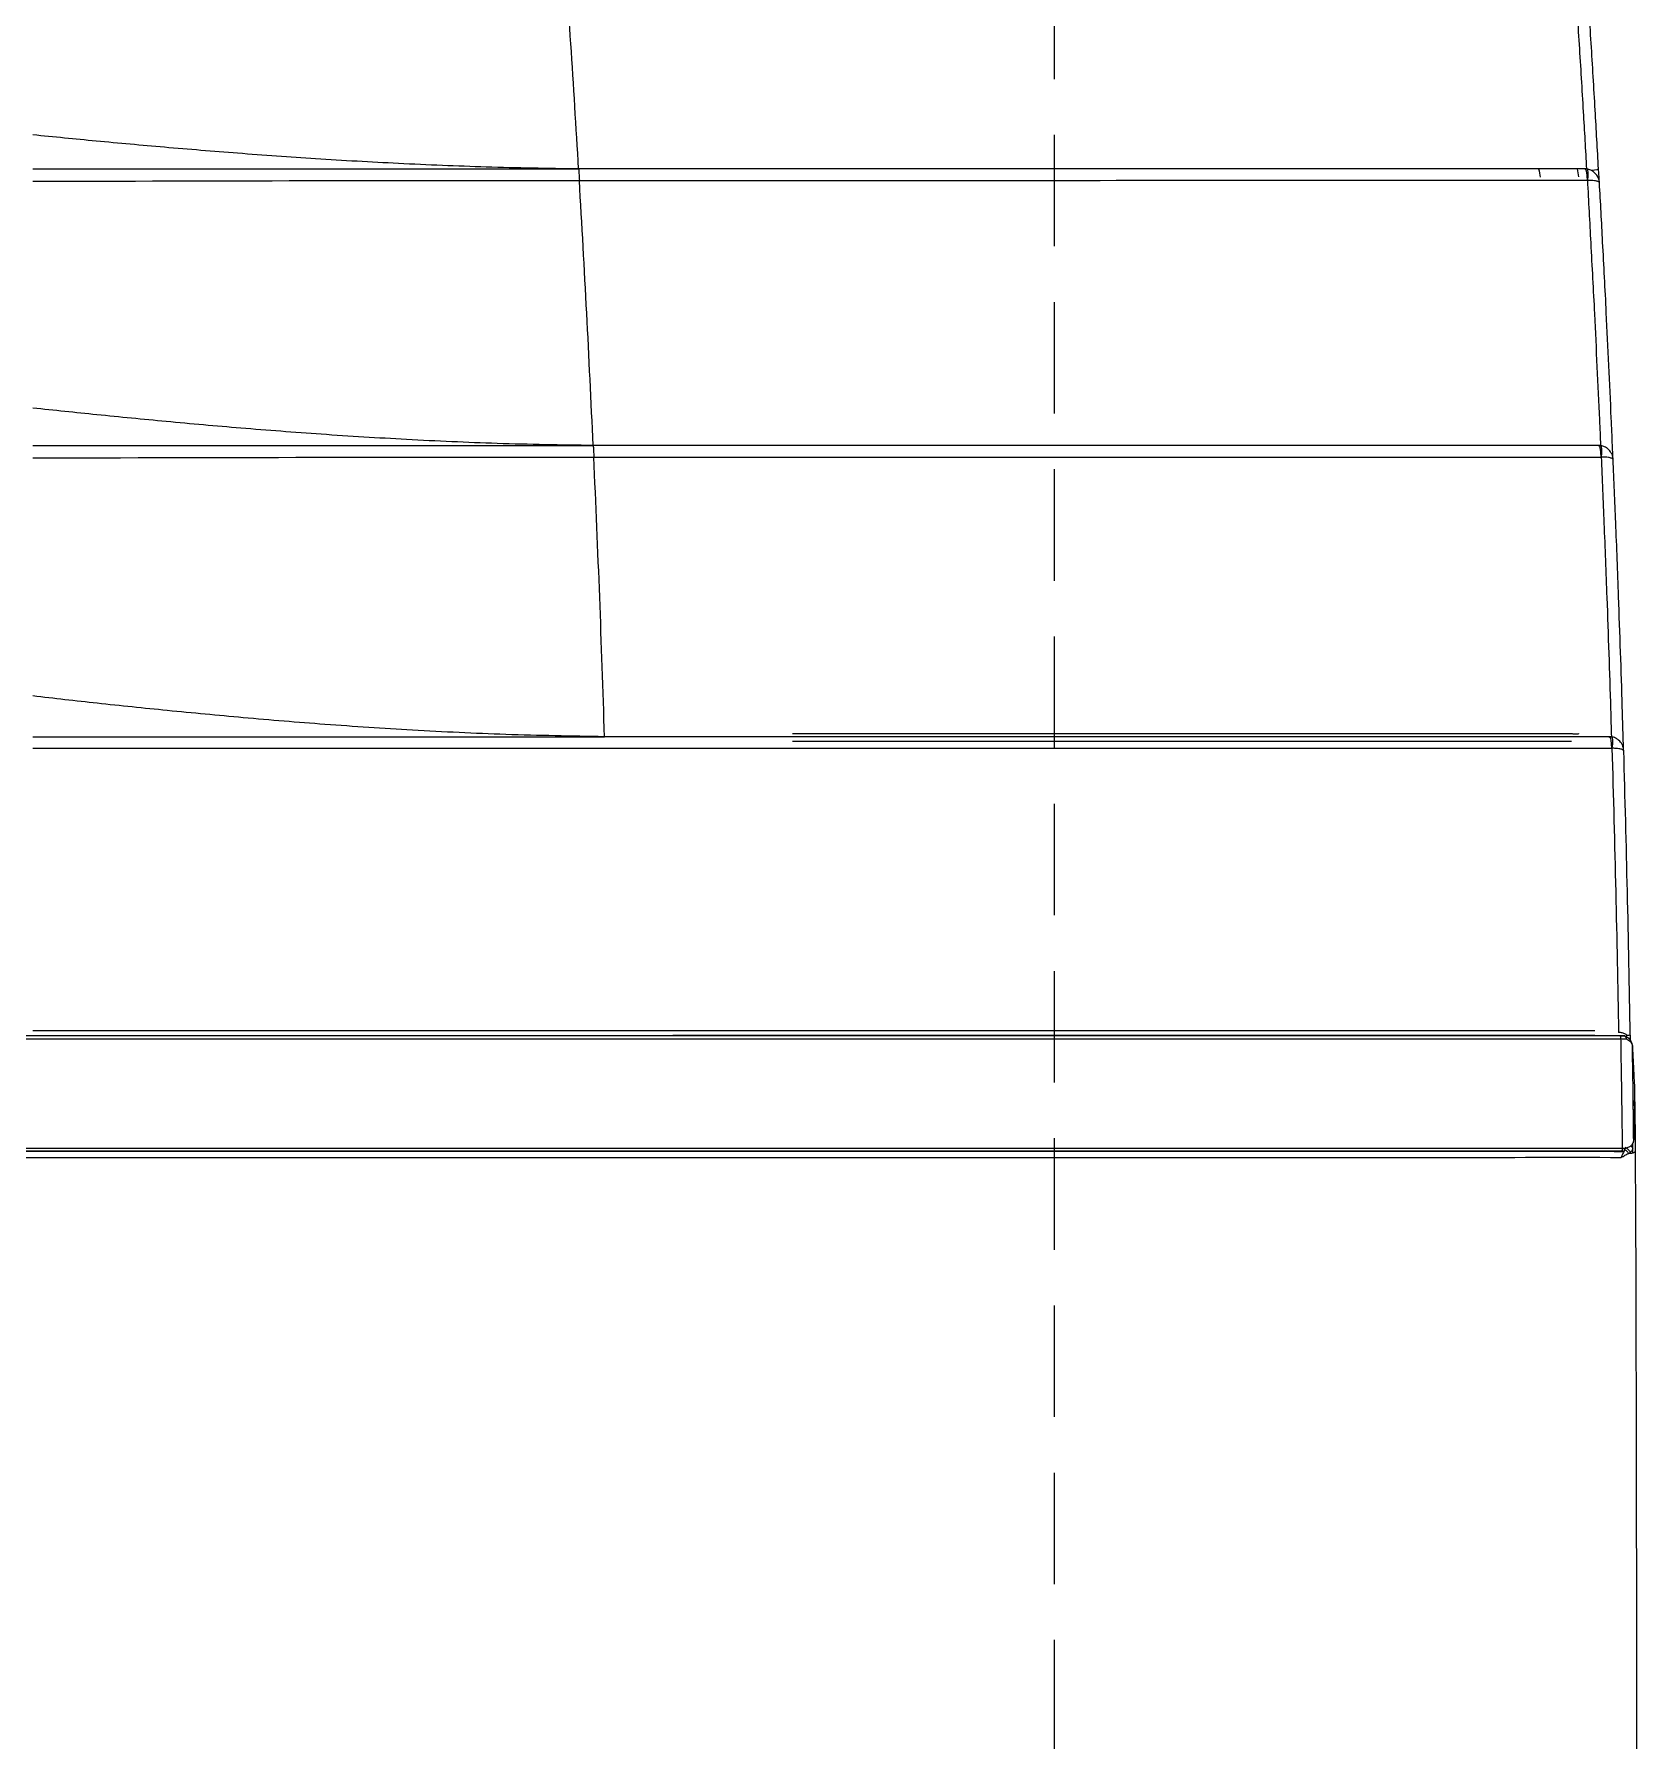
# Model space of a CAD drawing. Header units: inches. Extents: x 4000 to 56200, y 2703 to 36422.
# Drawn here: x 42906.8 to 43014.8, y 17814.6 to 17929.4 of the extents above; entities that cross this region are included whole.
import ezdxf

# ---------------------------------------------------------------- set-up
doc = ezdxf.new("R2010")
doc.units = ezdxf.units.IN
doc.header["$LTSCALE"] = 30
doc.header["$MEASUREMENT"] = 0
doc.linetypes.add('HIDDEN', pattern=[0.375, 0.25, -0.125])
doc.layers.add('06-LIGHT', color=4, linetype='Continuous')

# ---------------------------------------------------------------- blocks, each defined once
blk = doc.blocks.new('1370')
at = {"color": 8}
for p, q in [((17214.27, 17861.25), (17214.27, 17861.25)), ((17214.4, 17858.68), (17214.4, 17858.67)), ((17214.41, 17857.58), (17214.41, 17857.57)), ((17214.42, 17857.68), (17214.42, 17857.64)), ((17214.42, 17857.68), (17214.42, 17857.64)), ((17214.36, 17855), (17214.36, 17854.99))]:
    blk.add_line(p, q, dxfattribs=at)
at = {"color": 1, "linetype": 'HIDDEN'}
blk.add_lwpolyline([(17175.4, 17588.85), (17175.4, 18029.5), (15882.63, 18029.5), (15882.63, 17588.85)], close=True, dxfattribs=at)
at = {"color": 8}
for centre, radius, start, end in [((17210.17, 17882.3), 0.49, 0, 1.7603), ((17213.66, 17854.4), 0.196, 270, 279.4283)]:
    blk.add_arc(centre, radius, start, end, dxfattribs=at)
at = {"color": 8, "extrusion": (-1.34547e-29, 5.49329e-14, -1)}
for centre, major_axis, ratio, start_param, end_param in [((17211.08, 17919.52), (0, 0.783), 0.179084, 0, 1.549822), ((17212, 17900.91), (0, 0.783), 0.1863, 0, 1.559168), ((17212.71, 17881.33), (0, 0.783), 0.192414, 0, 1.56303), ((17213.54, 17854.4), (0, 0.196), 0.205027, 1.568733, 3.141593), ((17213.66, 17854.4), (0, 0.196), 0.351833, 1.567117, 3.141593)]:
    blk.add_ellipse(centre, major_axis=major_axis, ratio=ratio, start_param=start_param, end_param=end_param, dxfattribs=at)
at = {"color": 8, "extrusion": (0, 0, -1)}
for centre, major_axis, ratio, start_param, end_param in [((17211.1, 17919.52), (-0.094, -0.778), 0.175481, 3.140957, 4.670141), ((17212.02, 17900.91), (-0.109, -0.776), 0.18309, 3.140852, 4.674944), ((17210.17, 17882.3), (-0.489, -0.015), 0.003269, 1.745497, 3.141044), ((17212.74, 17881.33), (-0.124, -0.773), 0.18902, 3.140748, 4.674174), ((17213.44, 17861.79), (0, 0.196), 0.201921, 0.053462, 1.568761), ((17213.72, 17854.15), (-0.385, 0.303), 0.676569, 1.247751, 2.270849), ((17213.8, 17854.38), (-0.489, 0.021), 0.710917, 2.398177, 3.067106), ((17213.66, 17854.4), (0.032, -0.193), 0.348188, 4.76642, 6.323186)]:
    blk.add_ellipse(centre, major_axis=major_axis, ratio=ratio, start_param=start_param, end_param=end_param, dxfattribs=at)
at = {"color": 8}
for points, degree in [([(17143.38, 17920.3), (17143.05, 17925.91), (17142.68, 17931.54), (17142.28, 17937.17)], 3), ([(17134.33, 17920.3), (17137.35, 17920.3), (17140.37, 17920.3), (17143.38, 17920.3)], 3), ([(17143.38, 17920.3), (17143.38, 17920.3)], 1), ([(17207.96, 17920.31), (17208, 17920.12), (17208.03, 17919.93), (17208.06, 17919.74)], 3), ([(17210.55, 17920.31), (17210.58, 17920.13), (17210.61, 17919.96), (17210.64, 17919.78)], 3), ([(17211.19, 17920.3), (17211.15, 17920.3), (17211.11, 17920.3), (17211.08, 17920.3)], 3), ([(17211.99, 17920.3), (17212, 17920.27), (17211.81, 17920.23), (17211.52, 17920.19)], 3), ([(17106.66, 17919.47), (17118.93, 17919.51), (17131.19, 17919.53), (17143.43, 17919.53)], 3), ([(17144.36, 17901.7), (17144.09, 17907.63), (17143.78, 17913.58), (17143.43, 17919.53)], 3), ([(17211.22, 17919.54), (17211.22, 17919.54), (17211.23, 17919.53), (17211.24, 17919.53)], 3), ([(17144.36, 17901.7), (17144.36, 17901.7)], 1), ([(17212.13, 17901.69), (17212.09, 17901.69), (17212.04, 17901.7), (17212, 17901.7)], 3), ([(17212.97, 17900.76), (17212.96, 17901.07), (17212.94, 17901.38), (17212.93, 17901.7)], 3), ([(17106.66, 17900.86), (17119.25, 17900.9), (17131.84, 17900.92), (17144.4, 17900.92)], 3), ([(17145.12, 17882.11), (17144.93, 17888.36), (17144.69, 17894.65), (17144.4, 17900.92)], 3), ([(17212.14, 17900.92), (17212.15, 17900.92), (17212.16, 17900.92), (17212.17, 17900.92)], 3), ([(17106.66, 17882.11), (17115.75, 17882.11), (17124.85, 17882.11), (17133.92, 17882.11)], 3), ([(17133.92, 17882.11), (17137.66, 17882.11), (17141.39, 17882.11), (17145.12, 17882.11)], 3), ([(17145.12, 17882.11), (17145.12, 17882.11)], 1), ([(17212.86, 17882.1), (17212.81, 17882.11), (17212.76, 17882.11), (17212.71, 17882.11)], 3), ([(17213.68, 17881.16), (17213.67, 17881.48), (17213.66, 17881.8), (17213.65, 17882.11)], 3), ([(17212.86, 17881.34), (17212.87, 17881.34), (17212.88, 17881.33), (17212.89, 17881.33)], 3), ([(17213.54, 17861.99), (17212.94, 17861.99), (17212.34, 17861.99), (17211.74, 17861.99)], 3), ([(17213.54, 17861.99), (17213.54, 17861.99), (17213.54, 17861.99), (17213.54, 17861.99)], 3), ([(17213.9, 17862.04), (17213.88, 17861.99), (17213.83, 17861.93), (17213.77, 17861.9)], 3), ([(17213.9, 17862.04), (17214.04, 17862.04), (17214.12, 17862.05), (17214.12, 17862.05)], 3), ([(17214.12, 17862.04), (17214.13, 17861.89), (17214.13, 17861.73), (17214.13, 17861.58)], 3), ([(17214.27, 17861.25), (17214.3, 17860.73), (17214.32, 17860.21)], 2), ([(17214.41, 17857.57), (17214.36, 17855.01)], 1), ([(17214.41, 17857.27), (17214.41, 17857.39), (17214.42, 17857.52), (17214.42, 17857.64)], 3), ([(17214.42, 17857.64), (17214.42, 17857.64), (17214.42, 17857.64), (17214.42, 17857.64)], 3), ([(17214.29, 17854.39), (17214.29, 17854.52), (17214.3, 17854.65), (17214.31, 17854.79)], 3), ([(17214.46, 17854.2), (17214.84, 17760.82), (17213.97, 17726.19), (17211.86, 17691.64)], 3), ([(17213.05, 17854.2), (17213.21, 17854.2), (17213.38, 17854.2), (17213.54, 17854.2)], 3), ([(17213.54, 17854.2), (17213.58, 17854.2), (17213.62, 17854.2), (17213.66, 17854.2)], 3), ([(17213.73, 17854.4), (17213.68, 17854.4), (17213.63, 17854.4), (17213.58, 17854.4)], 3), ([(17213.74, 17854.35), (17213.85, 17854.28), (17213.95, 17854.18), (17214, 17854.08)], 3), ([(17214, 17854.08), (17214.05, 17854.11), (17214.09, 17854.13), (17214.12, 17854.15)], 3), ([(17214.29, 17854.09), (17214.28, 17854.09), (17214.18, 17854.08), (17214, 17854.08)], 3), ([(17214.29, 17854.09), (17214.29, 17854.19), (17214.29, 17854.29), (17214.29, 17854.39)], 3), ([(17214.46, 17854.2), (17214.41, 17854.16), (17214.35, 17854.13), (17214.29, 17854.09)], 3)]:
    blk.add_open_spline(points, degree=degree, dxfattribs=at)
for points, knots in [([(17210.13, 17937.17), (17210.22, 17935.85), (17210.31, 17934.52), (17210.5, 17931.69), (17210.59, 17930.18), (17210.78, 17927.16), (17210.87, 17925.65), (17211.04, 17922.86), (17211.11, 17921.58), (17211.18, 17920.3)], [0, 0, 0, 0, 0.234873, 0.234873, 0.503118, 0.503118, 0.771519, 0.771519, 1, 1, 1, 1]), ([(17211.99, 17920.3), (17211.99, 17920.3), (17211.99, 17920.3), (17211.92, 17921.62), (17211.84, 17922.94), (17211.68, 17925.76), (17211.59, 17927.26), (17211.4, 17930.26), (17211.3, 17931.76), (17211.12, 17934.51), (17211.04, 17935.76), (17210.95, 17937.02)], [0, 0, 0, 0, 0.000004, 0.000004, 0.237138, 0.237138, 0.506455, 0.506455, 0.775615, 0.775615, 1, 1, 1, 1]), ([(17143.38, 17920.3), (17141.31, 17920.33), (17137.27, 17920.4), (17131.37, 17920.65), (17125.79, 17920.96), (17120.55, 17921.34), (17115.62, 17921.74), (17111.03, 17922.16), (17108.08, 17922.45), (17106.66, 17922.59)], [0, 0, 0, 0, 0.169313, 0.329825, 0.481522, 0.624391, 0.758433, 0.883635, 1, 1, 1, 1]), ([(17106.66, 17920.3), (17107.47, 17920.3), (17116.7, 17920.3), (17125.92, 17920.3), (17134.33, 17920.3)], [0, 0, 0, 0, 0.087433, 1, 1, 1, 1]), ([(17143.38, 17920.3), (17143.38, 17920.28), (17143.39, 17920.24), (17143.41, 17919.93), (17143.42, 17919.66), (17143.43, 17919.53)], [0, 0, 0, 0, 0.34127, 0.674379, 1, 1, 1, 1]), ([(17211.08, 17920.3), (17199.89, 17920.3), (17188.61, 17920.3), (17166.03, 17920.3), (17154.72, 17920.3), (17143.38, 17920.3)], [0, 0, 0, 0, 0.5, 0.5, 1, 1, 1, 1]), ([(17212.05, 17919.38), (17212.05, 17919.38), (17212.05, 17919.38), (17212.05, 17919.46), (17212.03, 17919.54), (17211.99, 17919.68), (17211.96, 17919.75), (17211.86, 17919.92), (17211.78, 17920.01), (17211.62, 17920.14), (17211.54, 17920.19), (17211.38, 17920.26), (17211.29, 17920.28), (17211.19, 17920.3)], [0, 0, 0, 0, 0.004615, 0.004615, 0.177182, 0.177182, 0.340693, 0.340693, 0.607806, 0.607806, 0.794758, 0.794758, 1, 1, 1, 1]), ([(17212.05, 17919.38), (17212.04, 17919.56), (17212.03, 17919.74), (17212.01, 17920.05), (17212, 17920.17), (17211.99, 17920.3), (17211.99, 17920.3), (17211.99, 17920.3)], [0, 0, 0, 0, 0.584735, 0.584735, 0.999937, 0.999937, 1, 1, 1, 1]), ([(17143.43, 17919.53), (17154.78, 17919.53), (17166.11, 17919.53), (17188.72, 17919.54), (17200.01, 17919.54), (17211.22, 17919.54)], [0, 0, 0, 0, 0.5, 0.5, 1, 1, 1, 1]), ([(17212.05, 17919.38), (17212.05, 17919.38), (17212.05, 17919.38), (17212.05, 17919.4), (17212.04, 17919.41), (17212, 17919.44), (17211.98, 17919.45), (17211.89, 17919.48), (17211.81, 17919.5), (17211.66, 17919.52), (17211.58, 17919.53), (17211.42, 17919.53), (17211.33, 17919.54), (17211.24, 17919.53)], [0, 0, 0, 0, 0.004615, 0.004615, 0.177178, 0.177178, 0.340689, 0.340689, 0.607806, 0.607806, 0.79476, 0.79476, 1, 1, 1, 1]), ([(17211.24, 17919.53), (17211.32, 17918.13), (17211.39, 17916.73), (17211.55, 17913.74), (17211.64, 17912.15), (17211.83, 17908.18), (17211.94, 17905.8), (17212.08, 17902.84), (17212.1, 17902.27), (17212.13, 17901.7), (17212.13, 17901.7), (17212.13, 17901.7)], [0, 0, 0, 0, 0.235564, 0.235564, 0.502554, 0.502554, 0.903218, 0.903218, 0.999997, 0.999997, 1, 1, 1, 1]), ([(17212.93, 17901.7), (17212.93, 17901.7), (17212.93, 17901.7), (17212.9, 17902.31), (17212.88, 17902.92), (17212.74, 17905.9), (17212.63, 17908.27), (17212.44, 17912.22), (17212.35, 17913.8), (17212.2, 17916.72), (17212.13, 17918.05), (17212.05, 17919.38)], [0, 0, 0, 0, 0.000003, 0.000003, 0.104408, 0.104408, 0.506463, 0.506463, 0.77438, 0.77438, 1, 1, 1, 1]), ([(17144.36, 17901.7), (17142.21, 17901.73), (17138.02, 17901.8), (17131.92, 17902.08), (17126.17, 17902.43), (17120.78, 17902.85), (17115.75, 17903.29), (17111.08, 17903.75), (17108.1, 17904.06), (17106.66, 17904.22)], [0, 0, 0, 0, 0.171143, 0.332878, 0.485187, 0.628059, 0.76149, 0.885469, 1, 1, 1, 1]), ([(17106.66, 17901.7), (17107.8, 17901.7), (17120.38, 17901.7), (17132.95, 17901.7), (17144.36, 17901.7)], [0, 0, 0, 0, 0.090794, 1, 1, 1, 1]), ([(17144.36, 17901.7), (17144.36, 17901.68), (17144.37, 17901.66), (17144.38, 17901.48), (17144.39, 17901.23), (17144.4, 17901.02), (17144.4, 17900.92)], [0, 0, 0, 0, 0.262073, 0.50023, 0.747646, 1, 1, 1, 1]), ([(17212, 17901.7), (17200.83, 17901.7), (17189.56, 17901.7), (17167, 17901.7), (17155.69, 17901.7), (17144.36, 17901.7)], [0, 0, 0, 0, 0.5, 0.5, 1, 1, 1, 1]), ([(17212.97, 17900.76), (17212.97, 17900.76), (17212.97, 17900.76), (17212.97, 17900.84), (17212.96, 17900.92), (17212.92, 17901.06), (17212.89, 17901.13), (17212.79, 17901.3), (17212.72, 17901.39), (17212.56, 17901.53), (17212.48, 17901.57), (17212.32, 17901.65), (17212.23, 17901.67), (17212.13, 17901.69)], [0, 0, 0, 0, 0.004636, 0.004636, 0.174161, 0.174161, 0.335167, 0.335167, 0.60541, 0.60541, 0.793318, 0.793318, 1, 1, 1, 1]), ([(17144.4, 17900.92), (17155.75, 17900.92), (17167.07, 17900.92), (17189.67, 17900.92), (17200.96, 17900.93), (17212.14, 17900.92)], [0, 0, 0, 0, 0.5, 0.5, 1, 1, 1, 1]), ([(17212.17, 17900.92), (17212.23, 17899.44), (17212.3, 17897.96), (17212.42, 17894.81), (17212.49, 17893.14), (17212.64, 17888.97), (17212.73, 17886.46), (17212.82, 17883.35), (17212.84, 17882.73), (17212.86, 17882.11), (17212.86, 17882.11), (17212.86, 17882.11)], [0, 0, 0, 0, 0.235766, 0.235766, 0.501866, 0.501866, 0.901174, 0.901174, 0.999997, 0.999997, 1, 1, 1, 1]), ([(17212.97, 17900.76), (17212.97, 17900.76), (17212.97, 17900.76), (17212.97, 17900.78), (17212.96, 17900.79), (17212.93, 17900.82), (17212.9, 17900.83), (17212.82, 17900.86), (17212.74, 17900.88), (17212.59, 17900.9), (17212.51, 17900.91), (17212.35, 17900.92), (17212.26, 17900.92), (17212.17, 17900.92)], [0, 0, 0, 0, 0.004636, 0.004636, 0.174157, 0.174157, 0.335163, 0.335163, 0.60541, 0.60541, 0.79332, 0.79332, 1, 1, 1, 1]), ([(17213.65, 17882.11), (17213.65, 17882.11), (17213.65, 17882.11), (17213.63, 17882.77), (17213.61, 17883.42), (17213.52, 17886.56), (17213.43, 17889.05), (17213.28, 17893.21), (17213.22, 17894.87), (17213.09, 17897.94), (17213.04, 17899.35), (17212.97, 17900.76)], [0, 0, 0, 0, 0.000003, 0.000003, 0.105523, 0.105523, 0.506415, 0.506415, 0.773572, 0.773572, 1, 1, 1, 1]), ([(17145.12, 17882.11), (17142.91, 17882.15), (17138.6, 17882.22), (17132.33, 17882.53), (17126.44, 17882.91), (17120.94, 17883.37), (17115.84, 17883.85), (17111.12, 17884.34), (17108.1, 17884.68), (17106.66, 17884.85)], [0, 0, 0, 0, 0.17272, 0.33551, 0.488347, 0.631221, 0.764126, 0.88705, 1, 1, 1, 1]), ([(17212.71, 17882.11), (17207.13, 17882.11), (17201.51, 17882.11), (17190.27, 17882.11), (17184.64, 17882.11), (17167.73, 17882.11), (17156.44, 17882.11), (17145.12, 17882.11)], [0, 0, 0, 0, 0.25, 0.25, 0.5, 0.5, 1, 1, 1, 1]), ([(17210.25, 17882.3), (17201.57, 17882.3), (17192.83, 17882.3), (17175.33, 17882.3), (17166.56, 17882.3), (17157.77, 17882.3)], [0, 0, 0, 0, 0.5, 0.5, 1, 1, 1, 1]), ([(17213.69, 17881.16), (17213.69, 17881.16), (17213.69, 17881.17), (17213.68, 17881.24), (17213.67, 17881.32), (17213.63, 17881.46), (17213.61, 17881.53), (17213.52, 17881.7), (17213.44, 17881.79), (17213.28, 17881.93), (17213.21, 17881.98), (17213.05, 17882.06), (17212.96, 17882.09), (17212.86, 17882.1)], [0, 0, 0, 0, 0.004657, 0.004657, 0.171178, 0.171178, 0.329678, 0.329678, 0.602664, 0.602664, 0.791782, 0.791782, 1, 1, 1, 1]), ([(17106.66, 17881.33), (17124.45, 17881.33), (17142.22, 17881.34), (17168.8, 17881.34), (17177.65, 17881.34), (17195.3, 17881.34), (17204.12, 17881.34), (17212.86, 17881.34)], [0, 0, 0, 0, 0.5, 0.5, 0.75, 0.75, 1, 1, 1, 1]), ([(17157.77, 17881.81), (17166.54, 17881.81), (17175.3, 17881.81), (17192.78, 17881.81), (17201.5, 17881.81), (17210.17, 17881.81)], [0, 0, 0, 0, 0.5, 0.5, 1, 1, 1, 1]), ([(17212.89, 17881.33), (17212.99, 17878.11), (17213.07, 17874.89), (17213.22, 17868.52), (17213.28, 17865.37), (17213.34, 17862.22)], [0, 0, 0, 0, 0.505489, 0.505489, 1, 1, 1, 1]), ([(17213.69, 17881.16), (17213.69, 17881.16), (17213.69, 17881.16), (17213.69, 17881.18), (17213.68, 17881.19), (17213.64, 17881.22), (17213.62, 17881.23), (17213.53, 17881.27), (17213.46, 17881.28), (17213.3, 17881.31), (17213.23, 17881.32), (17213.07, 17881.33), (17212.98, 17881.33), (17212.89, 17881.33)], [0, 0, 0, 0, 0.004657, 0.004657, 0.171177, 0.171177, 0.329676, 0.329676, 0.60266, 0.60266, 0.791779, 0.791779, 1, 1, 1, 1]), ([(17214.12, 17862.04), (17214.07, 17865.26), (17214.01, 17868.47), (17213.86, 17874.85), (17213.78, 17878), (17213.69, 17881.16)], [0, 0, 0, 0, 0.504534, 0.504534, 1, 1, 1, 1]), ([(17213.44, 17861.98), (17208.65, 17861.98), (17203.81, 17861.98), (17194.13, 17861.98), (17189.28, 17861.98), (17174.71, 17861.98), (17164.99, 17861.98), (17135.77, 17861.98), (17116.23, 17861.98), (17077.12, 17861.98), (17057.56, 17861.98), (17018.43, 17861.98), (16998.87, 17861.98), (16901.05, 17861.98), (16822.8, 17861.98), (16656.82, 17861.98)], [0, 0, 0, 0, 0.03125, 0.03125, 0.0625, 0.0625, 0.125, 0.125, 0.25, 0.25, 0.375, 0.375, 0.5, 0.5, 1, 1, 1, 1]), ([(16656.82, 17861.79), (16822.8, 17861.79), (16901.06, 17861.79), (16998.88, 17861.79), (17018.45, 17861.79), (17057.58, 17861.79), (17077.15, 17861.79), (17116.26, 17861.79), (17135.8, 17861.79), (17165.02, 17861.79), (17174.75, 17861.79), (17189.31, 17861.79), (17194.16, 17861.79), (17203.84, 17861.79), (17208.69, 17861.79), (17213.48, 17861.79)], [0, 0, 0, 0, 0.5, 0.5, 0.625, 0.625, 0.75, 0.75, 0.875, 0.875, 0.9375, 0.9375, 0.96875, 0.96875, 1, 1, 1, 1]), ([(17211.74, 17862.33), (17203.32, 17862.33), (17194.84, 17862.33), (17177.53, 17862.33), (17168.7, 17862.33), (17142.16, 17862.33), (17124.42, 17862.33), (17106.66, 17862.33)], [0, 0, 0, 0, 0.243248, 0.243248, 0.495499, 0.495499, 1, 1, 1, 1]), ([(17211.74, 17862.02), (17206.95, 17862.02), (17202.14, 17862.02), (17192.51, 17862.02), (17187.69, 17862.02), (17173.21, 17862.02), (17163.54, 17862.02), (17152.46, 17862.02), (17151.08, 17862.02), (17149.71, 17862.02)], [0, 0, 0, 0, 0.233427, 0.233427, 0.466853, 0.466853, 0.933707, 0.933707, 1, 1, 1, 1]), ([(17211.74, 17861.99), (17211.74, 17862), (17211.74, 17862.01), (17211.74, 17862.02), (17211.74, 17862.02), (17211.74, 17862.02)], [0, 0, 0, 0, 0.865418, 0.865418, 1, 1, 1, 1]), ([(17213.9, 17862.04), (17213.84, 17862.09), (17213.77, 17862.12), (17213.63, 17862.18), (17213.55, 17862.2), (17213.43, 17862.21), (17213.38, 17862.22), (17213.34, 17862.22)], [0, 0, 0, 0, 0.426124, 0.426124, 0.795442, 0.795442, 1, 1, 1, 1]), ([(17213.76, 17861.99), (17213.74, 17861.99), (17213.71, 17861.98), (17213.61, 17861.98), (17213.53, 17861.98), (17213.44, 17861.98)], [0, 0, 0, 0, 0.249344, 0.249344, 1, 1, 1, 1]), ([(17213.48, 17861.79), (17213.49, 17861.41), (17213.49, 17861.03), (17213.51, 17859.81), (17213.53, 17858.96), (17213.55, 17857.26), (17213.56, 17856.41), (17213.58, 17855.18), (17213.58, 17854.79), (17213.58, 17854.4)], [0, 0, 0, 0, 0.152969, 0.152969, 0.497591, 0.497591, 0.842214, 0.842214, 1, 1, 1, 1]), ([(17213.48, 17861.79), (17213.59, 17861.79), (17213.69, 17861.79), (17213.81, 17861.79), (17213.82, 17861.79), (17213.84, 17861.79)], [0, 0, 0, 0, 0.840137, 0.840137, 1, 1, 1, 1]), ([(17213.54, 17861.99), (17213.56, 17861.99), (17213.59, 17861.99), (17213.64, 17861.99), (17213.67, 17861.99), (17213.71, 17861.99), (17213.72, 17861.99), (17213.74, 17861.99), (17213.75, 17861.99), (17213.76, 17861.99), (17213.76, 17861.99), (17213.76, 17861.99)], [0, 0, 0, 0, 0.330293, 0.330293, 0.681956, 0.681956, 0.82164, 0.82164, 0.940754, 0.940754, 1, 1, 1, 1]), ([(17213.76, 17861.99), (17213.76, 17861.99), (17213.77, 17861.99), (17213.78, 17861.98), (17213.79, 17861.97), (17213.81, 17861.95), (17213.82, 17861.94), (17213.83, 17861.92), (17213.83, 17861.92), (17213.84, 17861.9), (17213.84, 17861.88), (17213.84, 17861.84), (17213.84, 17861.82), (17213.84, 17861.79), (17213.84, 17861.79), (17213.84, 17861.79)], [0, 0, 0, 0, 0.055006, 0.055006, 0.276288, 0.276288, 0.497423, 0.497423, 0.530007, 0.530007, 0.756604, 0.756604, 0.983112, 0.983112, 1, 1, 1, 1]), ([(17213.77, 17861.97), (17213.81, 17861.96), (17213.92, 17861.92), (17214.09, 17861.77), (17214.23, 17861.53), (17214.27, 17861.35), (17214.27, 17861.25)], [0, 0, 0, 0, 0.088268, 0.35843, 0.674319, 1, 1, 1, 1]), ([(17213.84, 17861.79), (17213.9, 17861.77), (17213.96, 17861.74), (17214.09, 17861.65), (17214.15, 17861.58), (17214.24, 17861.43), (17214.27, 17861.34), (17214.27, 17861.25)], [0, 0, 0, 0, 0.226788, 0.226788, 0.577205, 0.577205, 1, 1, 1, 1]), ([(17214.36, 17855), (17214.35, 17855.19), (17214.35, 17855.38), (17214.34, 17856.42), (17214.33, 17857.27), (17214.31, 17858.97), (17214.29, 17859.82), (17214.28, 17860.86), (17214.27, 17861.05), (17214.27, 17861.25)], [0, 0, 0, 0, 0.092017, 0.092017, 0.499829, 0.499829, 0.907641, 0.907641, 1, 1, 1, 1]), ([(17214.27, 17861.25), (17214.29, 17860.82), (17214.31, 17860.39), (17214.36, 17859.53), (17214.38, 17859.1), (17214.4, 17858.67)], [0, 0, 0, 0, 0.5, 0.5, 1, 1, 1, 1]), ([(17214.4, 17858.67), (17214.4, 17858.61), (17214.41, 17858.54), (17214.41, 17858.38), (17214.41, 17858.29), (17214.42, 17858.12), (17214.42, 17858.03), (17214.42, 17857.87), (17214.42, 17857.79), (17214.42, 17857.66), (17214.42, 17857.62), (17214.41, 17857.58)], [0, 0, 0, 0, 0.21624, 0.21624, 0.432749, 0.432749, 0.645647, 0.645647, 0.856424, 0.856424, 1, 1, 1, 1]), ([(17214.41, 17857.58), (17214.41, 17857.15), (17214.4, 17856.72), (17214.38, 17855.86), (17214.37, 17855.43), (17214.36, 17855)], [0, 0, 0, 0, 0.5, 0.5, 1, 1, 1, 1]), ([(17214.42, 17857.64), (17214.43, 17857.3), (17214.43, 17856.95), (17214.44, 17856.27), (17214.45, 17855.93), (17214.45, 17855.13), (17214.46, 17854.67), (17214.46, 17854.2)], [0, 0, 0, 0, 0.298691, 0.298691, 0.597383, 0.597383, 1, 1, 1, 1]), ([(17214.36, 17855), (17214.35, 17854.93), (17214.34, 17854.86), (17214.28, 17854.72), (17214.22, 17854.64), (17214.1, 17854.53), (17214.04, 17854.5), (17213.9, 17854.44), (17213.82, 17854.41), (17213.73, 17854.4)], [0, 0, 0, 0, 0.259, 0.259, 0.575766, 0.575766, 0.78372, 0.78372, 1, 1, 1, 1]), ([(17213.58, 17854.4), (17208.78, 17854.4), (17203.94, 17854.4), (17194.27, 17854.4), (17189.42, 17854.4), (17174.87, 17854.4), (17165.14, 17854.4), (17135.91, 17854.4), (17116.35, 17854.4), (17077.22, 17854.4), (17057.65, 17854.4), (17018.51, 17854.4), (16998.94, 17854.4), (16901.1, 17854.4), (16822.82, 17854.4), (16656.82, 17854.4)], [0, 0, 0, 0, 0.03125, 0.03125, 0.0625, 0.0625, 0.125, 0.125, 0.25, 0.25, 0.375, 0.375, 0.5, 0.5, 1, 1, 1, 1]), ([(16656.82, 17854.26), (16822.83, 17854.26), (16901.12, 17854.26), (16998.98, 17854.26), (17018.55, 17854.26), (17057.69, 17854.26), (17077.27, 17854.26), (17116.4, 17854.26), (17135.96, 17854.26), (17165.19, 17854.26), (17174.92, 17854.26), (17189.47, 17854.26), (17194.31, 17854.26), (17203.99, 17854.26), (17208.83, 17854.26), (17213.63, 17854.26)], [0, 0, 0, 0, 0.5, 0.5, 0.625, 0.625, 0.75, 0.75, 0.875, 0.875, 0.9375, 0.9375, 0.96875, 0.96875, 1, 1, 1, 1]), ([(17028.42, 17853.8), (17043.9, 17853.81), (17059.37, 17853.8), (17090.32, 17853.8), (17105.79, 17853.8), (17136.7, 17853.8), (17152.13, 17853.8), (17175.23, 17853.8), (17182.92, 17853.8), (17194.42, 17853.8), (17198.25, 17853.8), (17205.89, 17853.8), (17209.71, 17853.85), (17213.51, 17853.81)], [0, 0, 0, 0, 0.25, 0.25, 0.5, 0.5, 0.75, 0.75, 0.875, 0.875, 0.9375, 0.9375, 1, 1, 1, 1]), ([(17213.05, 17854.2), (17208.44, 17854.2), (17203.81, 17854.2), (17194.34, 17854.2), (17189.5, 17854.2), (17174.94, 17854.2), (17165.22, 17854.2), (17135.99, 17854.2), (17116.42, 17854.2), (17077.29, 17854.2), (17057.71, 17854.2), (17035.23, 17854.2), (17032.31, 17854.2), (17029.4, 17854.2)], [0, 0, 0, 0, 0.076277, 0.076277, 0.155939, 0.155939, 0.315263, 0.315263, 0.633912, 0.633912, 0.952561, 0.952561, 1, 1, 1, 1]), ([(17213.69, 17854.21), (17213.67, 17854.17), (17213.65, 17854.13), (17213.62, 17854.04), (17213.6, 17854), (17213.57, 17853.93), (17213.56, 17853.91), (17213.54, 17853.88), (17213.53, 17853.87), (17213.53, 17853.85), (17213.52, 17853.84), (17213.52, 17853.83), (17213.52, 17853.83), (17213.51, 17853.82), (17213.51, 17853.82), (17213.51, 17853.81), (17213.51, 17853.81), (17213.51, 17853.81)], [0, 0, 0, 0, 0.329841, 0.329841, 0.64484, 0.64484, 0.808285, 0.808285, 0.89597, 0.89597, 0.943441, 0.943441, 0.96921, 0.96921, 0.986236, 0.986236, 1, 1, 1, 1]), ([(17213.51, 17853.81), (17213.51, 17853.81), (17213.51, 17853.81), (17213.52, 17853.82), (17213.52, 17853.82), (17213.52, 17853.82), (17213.53, 17853.82), (17213.54, 17853.83), (17213.54, 17853.83), (17213.56, 17853.84), (17213.57, 17853.85), (17213.61, 17853.86), (17213.63, 17853.87), (17213.69, 17853.91), (17213.73, 17853.93), (17213.85, 17854), (17213.93, 17854.04), (17214, 17854.08)], [0, 0, 0, 0, 0.009976, 0.009976, 0.022556, 0.022556, 0.04139, 0.04139, 0.07605, 0.07605, 0.139998, 0.139998, 0.259042, 0.259042, 0.487994, 0.487994, 1, 1, 1, 1]), ([(17214.12, 17854.15), (17214.2, 17854.2), (17214.25, 17854.26), (17214.28, 17854.34), (17214.29, 17854.36), (17214.29, 17854.39)], [0, 0, 0, 0, 0.71699, 0.71699, 1, 1, 1, 1])]:
    blk.add_open_spline(points, degree=3, knots=knots, dxfattribs=at)

msp = doc.modelspace()

# ---------------------------------------------------------------- block references
at = {"layer": '06-LIGHT'}
msp.add_blockref('1370', (25800, 0), dxfattribs=at)

doc.saveas('drawing.dxf')
